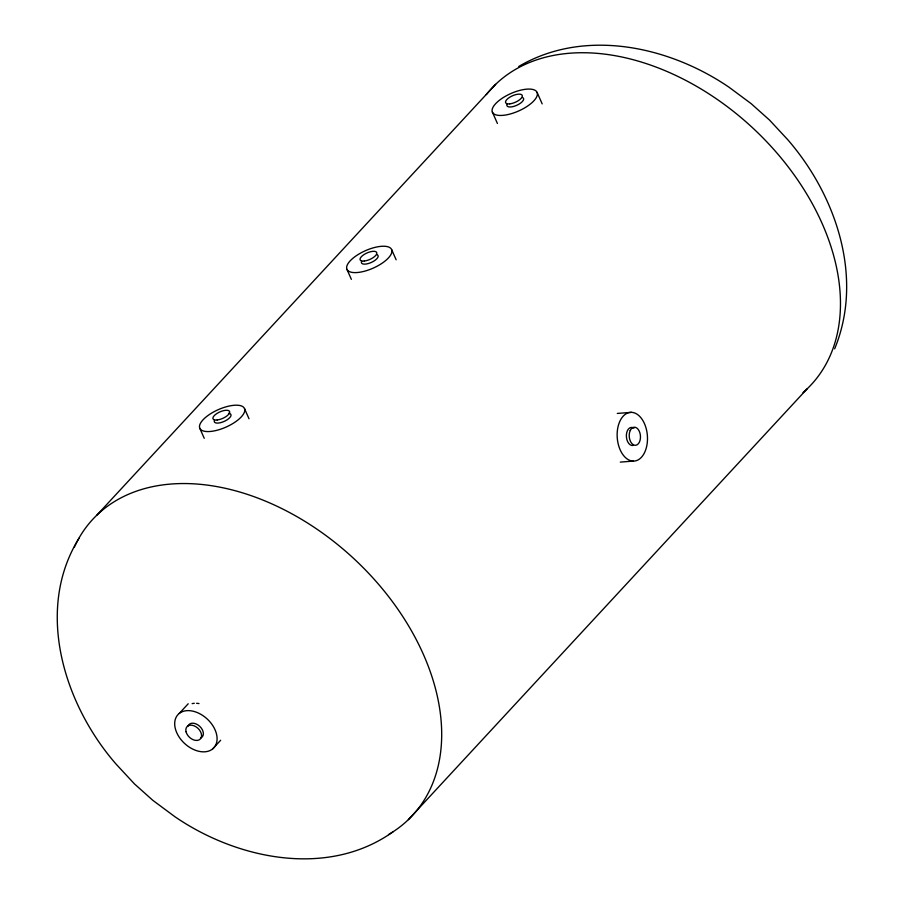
<?xml version="1.0" encoding="UTF-8"?>
<svg xmlns="http://www.w3.org/2000/svg" width="904" height="904" viewBox="0 0 904 904"><rect width="100%" height="100%" fill="white"/><g stroke="black" fill="none" stroke-linecap="round" stroke-linejoin="round"><path stroke-width="1.36" d="M834.652 348.831C863.998 277.641 836.132 195.456 787.734 139.679L769.519 120.062L751.122 103.621L729.178 87.338C669.129 46.217 584.504 27.741 518.76 66.478M79.043 538.208C34.408 610.076 64.139 704.713 116.266 764.321L134.481 783.937L152.878 800.379L174.822 816.662C236.938 859.32 327.836 878.281 393.037 831.804M96.864 515.156L495.641 84.343M179.229 713.471L188.201 703.775M212.564 748.998A24.431 16.656 42.8 0 0 198.914 713.301A24.431 16.656 42.8 0 0 176.212 731.404A24.431 16.656 42.8 0 0 212.564 748.998L220.644 740.274M408.359 819.657L807.136 388.844M617.296 413.433L631.444 412.348M620.313 462.102L633.184 461.108A24.431 15.108 85.6 0 0 645.004 424.936A24.431 15.108 85.6 0 0 618.754 424.134A24.431 15.108 85.6 0 0 633.184 461.108M537.134 92.49A24.431 9.548 -23.9 0 1 506.624 114.831A24.431 9.548 -23.9 0 1 500.477 99.463A24.431 9.548 -23.9 0 1 537.134 92.49L542.185 103.881M492.352 112.028L497.403 123.43M391.658 249.651A24.431 9.548 -23.9 0 1 361.148 271.991A24.431 9.548 -23.9 0 1 355.001 256.634A24.431 9.548 -23.9 0 1 391.658 249.651L396.144 259.787M346.876 269.2L351.362 279.336M244.521 408.619A24.431 9.548 -23.9 0 1 214.011 430.948A24.431 9.548 -23.9 0 1 207.863 415.591A24.431 9.548 -23.9 0 1 244.521 408.619L249.007 418.744M199.739 428.157L204.236 438.293M228.52 413.331A9.074 3.548 -23.9 0 1 224.938 421.049A9.074 3.548 -23.9 0 1 214.485 420.247M377.013 254.657A9.074 3.548 -23.9 0 1 371.002 262.589A9.074 3.548 -23.9 0 1 361.611 261.29M522.501 97.485A9.074 3.548 -23.9 0 1 516.478 105.429A9.074 3.548 -23.9 0 1 507.099 104.118M187.942 726.149A9.074 6.192 42.8 0 1 199.603 726.206A9.074 6.192 42.8 0 1 200.937 737.935M632.981 445.48A9.074 5.616 85.6 0 1 626.382 434.993A9.074 5.616 85.6 0 1 633.919 428.202M486.296 94.626A217.898 148.584 42.8 0 1 754.207 129.317A217.898 148.584 42.8 0 1 803.023 392.596M74.422 547.01A217.898 148.584 42.8 0 1 352.255 557.169A217.898 148.584 42.8 0 1 388.528 834.573M192.145 703.628A21.775 14.848 42.8 0 1 194.303 703.301M196.597 703.289A21.775 14.848 42.8 0 1 198.993 703.583M217.186 419.987A9.074 3.548 -23.9 0 0 229.718 412.032A9.074 3.548 -23.9 0 0 216.983 413.444A9.074 3.548 -23.9 0 0 217.186 419.987M364.323 261.03A9.074 3.548 -23.9 0 0 376.855 253.075A9.074 3.548 -23.9 0 0 364.12 254.487A9.074 3.548 -23.9 0 0 364.323 261.03M509.799 103.858A9.074 3.548 -23.9 0 0 522.331 95.903A9.074 3.548 -23.9 0 0 509.596 97.316A9.074 3.548 -23.9 0 0 509.799 103.858M186.043 731.754A9.074 6.192 42.8 0 0 199.14 739.879A9.074 6.192 42.8 0 0 195.919 726.737A9.074 6.192 42.8 0 0 186.043 731.754M630.224 430.507A9.074 5.616 85.6 0 0 634.359 445.186A9.074 5.616 85.6 0 0 639.953 433.039A9.074 5.616 85.6 0 0 630.224 430.507"/></g></svg>
